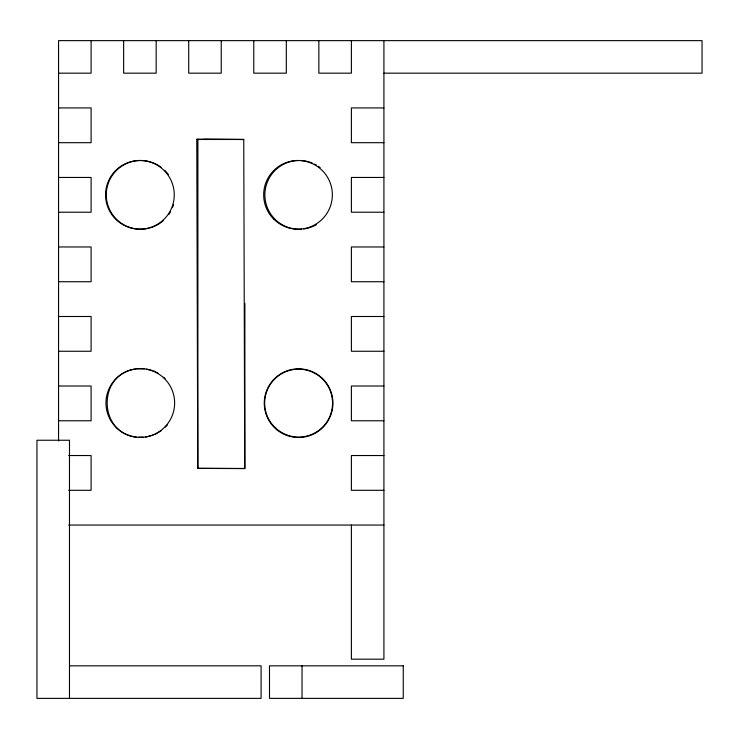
<?xml version="1.0" encoding="UTF-8"?>
<svg xmlns="http://www.w3.org/2000/svg" width="739" height="739" viewBox="0 0 739 739"><rect width="100%" height="100%" fill="white"/><g stroke="black" fill="none" stroke-linecap="round" stroke-linejoin="round"><path stroke-width="1.11" d="M165.176 427.17L167.559 424.777M155.162 434.292L161.019 430.92M135.394 369.057C97.077 374.211 98.111 433.072 136.475 437.192M145.491 437.192L153.102 435.151M58.557 73.17L91.1 73.17L91.1 40.636M383.92 73.17L702.05 73.17L702.05 40.636L58.557 40.636L58.557 440.961M58.557 107.931L91.1 107.931L91.1 142.692L58.557 142.692M383.92 107.931L351.385 107.931L351.385 142.692L383.92 142.692M58.557 177.452L91.1 177.452L91.1 212.213L58.557 212.213M383.92 177.452L351.385 177.452L351.385 212.213L383.92 212.213M58.557 246.974L91.1 246.974L91.1 281.735L58.557 281.735M383.92 246.974L351.385 246.974L351.385 281.735L383.92 281.735M58.557 316.495L91.1 316.495L91.1 351.256L58.557 351.256M383.92 316.495L351.385 316.495L351.385 351.256L383.92 351.256M136.475 368.77L144.364 368.77M58.557 386.017L91.1 386.017L91.1 420.777L58.557 420.777M383.92 386.017L351.385 386.017L351.385 420.777L383.92 420.777M138.729 437.192L143.237 437.192M68.653 455.538L91.1 455.538L91.1 490.299L68.653 490.299M383.92 455.538L351.385 455.538L351.385 490.299L383.92 490.299M68.653 525.059L383.92 525.059M69.484 665.83L261.089 665.83L261.089 698.364L36.95 698.364L36.95 440.241L69.484 440.241L69.484 698.364M196.786 139.486L243.759 139.486L244.72 468.6L197.738 468.387L196.777 139.181L243.759 139.486L203.622 139.302M146.571 369.057L153.102 370.812M154.192 371.098L158.091 373.352M163.578 377.195L165.176 378.784M383.92 40.636L383.92 659.179L351.385 659.179L351.385 525.059M351.385 40.636L351.385 73.17L318.851 73.17L318.851 40.636M302.029 665.83L302.029 698.364M286.316 40.636L286.316 73.17L253.773 73.17L253.773 40.636M244.886 303.406L244.886 468.471L197.895 468.304L197.895 139.274M221.238 40.636L221.238 73.17L188.704 73.17L188.704 40.636M156.169 40.636L156.169 73.17L123.635 73.17L123.635 40.636M316.431 224.638A34.373 34.373 0 0 1 308.145 228.074M307.064 228.342A34.373 34.373 0 0 1 303.738 228.951M301.484 229.173A34.373 34.373 0 0 1 264.895 195.992A34.373 34.373 0 0 1 299.249 160.492M301.484 160.566A34.373 34.373 0 0 1 308.145 161.665M309.216 161.97A34.373 34.373 0 0 1 312.403 163.116M314.463 164.04A34.373 34.373 0 0 1 316.431 165.102M318.333 166.284A34.373 34.373 0 0 1 320.172 167.596M173.582 204.5A34.345 34.345 0 0 1 172.473 207.687M170.524 211.733A34.345 34.345 0 0 1 168.723 214.578M163.513 220.444A34.345 34.345 0 0 1 149.814 227.926M148.733 228.203A34.345 34.345 0 0 1 106.989 187.9A34.345 34.345 0 0 1 161.278 167.402M164.686 170.33A34.345 34.345 0 0 1 168.363 174.58M403.254 665.83L269.495 665.83L269.495 698.364L403.254 698.364L403.254 665.83M122.545 224.471A34.345 34.345 0 0 0 174.247 195.041A34.345 34.345 0 0 0 122.905 164.991A34.345 34.345 0 0 0 122.545 224.471M273.975 219.363A34.345 34.345 0 0 0 331.275 203.391A34.345 34.345 0 0 0 288.792 161.749A34.345 34.345 0 0 0 273.975 219.363M277.125 429.978A34.345 34.345 0 0 0 332.541 408.371A34.345 34.345 0 0 0 286.113 371.181A34.345 34.345 0 0 0 277.125 429.978M116.707 427.955A34.345 34.345 0 0 0 173.702 410.939A34.345 34.345 0 0 0 130.47 370.082A34.345 34.345 0 0 0 116.707 427.955M281.651 432.509A33.939 33.939 0 0 0 332.559 403.106A33.939 33.939 0 0 0 281.651 373.712A33.939 33.939 0 0 0 281.651 432.509"/></g></svg>
